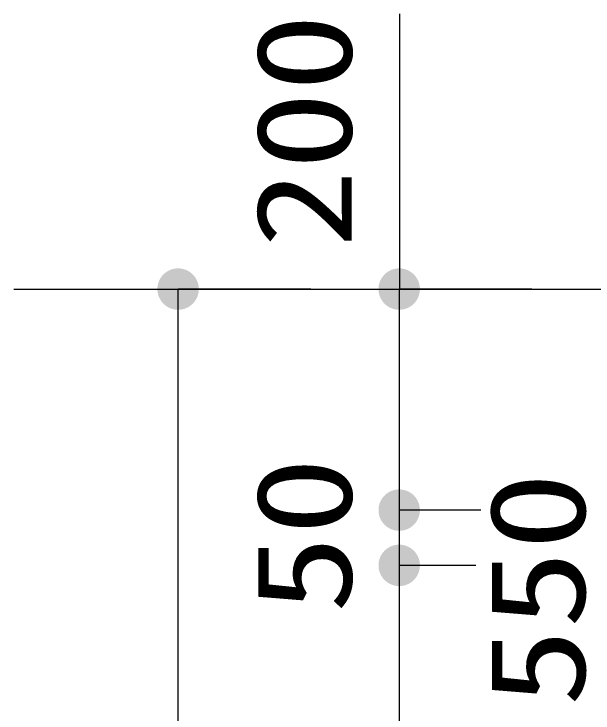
# Model space of a CAD drawing. Units: millimetres, scale not verified. Extents: x -8093 to 8093, y -5792 to 5792.
# Drawn here: x -7599 to -7075, y -1918 to -1285 of the extents above; entities that cross this region are included whole.
import ezdxf
from ezdxf.enums import TextEntityAlignment as Align

# ---------------------------------------------------------------- set-up
doc = ezdxf.new("R2010")
doc.units = ezdxf.units.MM
doc.header["$LTSCALE"] = 30
doc.layers.add('0-2_00クル-フ-1機器', color=2, linetype='Continuous', lineweight=25)
doc.layers.add('0-4_00クル-フ-6寸法', color=132, linetype='Continuous', lineweight=25)
doc.styles.add('ＭＳ ゴシック', font='')
doc.styles.get('ＭＳ ゴシック').set_extended_font_data('MS Gothic')

msp = doc.modelspace()

# ---------------------------------------------------------------- linework, layer by layer
at = {"layer": '0-2_00クル-フ-1機器'}
msp.add_line((-7598.65, -1534.38), (-3641.97, -1534.38), dxfattribs=at)
at = {"layer": '0-4_00クル-フ-6寸法', "color": 4}
for p, q in [((-7249.6, -1534.38), (-7249.6, -1285.48)), ((-7330.18, -1534.38), (-7450.18, -1534.38)), ((-7450.18, -3734.01), (-7450.18, -1534.38)), ((-7130.18, -1534.38), (-7250.18, -1534.38)), ((-7250.18, -1534.38), (-7250.18, -1734.38)), ((-7176.35, -1734.38), (-7250.18, -1734.38)), ((-7176.35, -1734.38), (-7250.18, -1734.38)), ((-7250.18, -1734.38), (-7250.18, -1784.38)), ((-7180.94, -1784.38), (-7250.18, -1784.38)), ((-7180.94, -1784.38), (-7250.18, -1784.38)), ((-7250.18, -1784.38), (-7250.18, -3384.38))]:
    msp.add_line(p, q, dxfattribs=at)
at = {"layer": '0-4_00クル-フ-6寸法'}
for points in [[(-7450.18, -1534.38), (-7461.2, -1519.21), (-7459.21, -1517.95)], [(-7450.18, -1534.38), (-7459.21, -1517.95), (-7457.08, -1516.95)], [(-7450.18, -1534.38), (-7457.08, -1516.95), (-7454.84, -1516.22)], [(-7450.18, -1534.38), (-7454.84, -1516.22), (-7452.53, -1515.78)], [(-7450.18, -1534.38), (-7452.53, -1515.78), (-7450.18, -1515.63)], [(-7450.18, -1534.38), (-7450.18, -1515.63), (-7447.83, -1515.78)], [(-7450.18, -1534.38), (-7447.83, -1515.78), (-7445.52, -1516.22)], [(-7450.18, -1534.38), (-7445.52, -1516.22), (-7443.28, -1516.95)], [(-7450.18, -1534.38), (-7443.28, -1516.95), (-7441.15, -1517.95)], [(-7450.18, -1534.38), (-7441.15, -1517.95), (-7439.16, -1519.21)], [(-7250.18, -1534.38), (-7261.2, -1519.21), (-7259.21, -1517.95)], [(-7250.18, -1534.38), (-7259.21, -1517.95), (-7257.08, -1516.95)], [(-7250.18, -1534.38), (-7257.08, -1516.95), (-7254.84, -1516.22)], [(-7250.18, -1534.38), (-7254.84, -1516.22), (-7252.53, -1515.78)], [(-7250.18, -1534.38), (-7252.53, -1515.78), (-7250.18, -1515.63)], [(-7250.18, -1534.38), (-7250.18, -1515.63), (-7247.83, -1515.78)], [(-7250.18, -1534.38), (-7247.83, -1515.78), (-7245.52, -1516.22)], [(-7250.18, -1534.38), (-7245.52, -1516.22), (-7243.28, -1516.95)], [(-7250.18, -1534.38), (-7243.28, -1516.95), (-7241.15, -1517.95)], [(-7250.18, -1534.38), (-7241.15, -1517.95), (-7239.16, -1519.21)], [(-7450.18, -1534.38), (-7466.01, -1524.33), (-7464.63, -1522.43)], [(-7450.18, -1534.38), (-7464.63, -1522.43), (-7463.01, -1520.71)], [(-7450.18, -1534.38), (-7463.01, -1520.71), (-7461.2, -1519.21)], [(-7450.18, -1534.38), (-7439.16, -1519.21), (-7437.34, -1520.71)], [(-7450.18, -1534.38), (-7437.34, -1520.71), (-7435.73, -1522.43)], [(-7450.18, -1534.38), (-7435.73, -1522.43), (-7434.35, -1524.33)], [(-7250.18, -1534.38), (-7266.01, -1524.33), (-7264.63, -1522.43)], [(-7250.18, -1534.38), (-7264.63, -1522.43), (-7263.01, -1520.71)], [(-7250.18, -1534.38), (-7263.01, -1520.71), (-7261.2, -1519.21)], [(-7250.18, -1534.38), (-7239.16, -1519.21), (-7237.34, -1520.71)], [(-7250.18, -1534.38), (-7237.34, -1520.71), (-7235.73, -1522.43)], [(-7250.18, -1534.38), (-7235.73, -1522.43), (-7234.35, -1524.33)], [(-7450.18, -1534.38), (-7468.6, -1530.87), (-7468.01, -1528.58)], [(-7450.18, -1534.38), (-7468.01, -1528.58), (-7467.14, -1526.4)], [(-7450.18, -1534.38), (-7467.14, -1526.4), (-7466.01, -1524.33)], [(-7450.18, -1534.38), (-7434.35, -1524.33), (-7433.21, -1526.4)], [(-7450.18, -1534.38), (-7433.21, -1526.4), (-7432.35, -1528.58)], [(-7450.18, -1534.38), (-7432.35, -1528.58), (-7431.76, -1530.87)], [(-7250.18, -1534.38), (-7268.6, -1530.87), (-7268.01, -1528.58)], [(-7250.18, -1534.38), (-7268.01, -1528.58), (-7267.14, -1526.4)], [(-7250.18, -1534.38), (-7267.14, -1526.4), (-7266.01, -1524.33)], [(-7250.18, -1534.38), (-7234.35, -1524.33), (-7233.21, -1526.4)], [(-7250.18, -1534.38), (-7233.21, -1526.4), (-7232.35, -1528.58)], [(-7250.18, -1534.38), (-7232.35, -1528.58), (-7231.76, -1530.87)], [(-7450.18, -1534.38), (-7468.89, -1533.2), (-7468.6, -1530.87)], [(-7450.18, -1534.38), (-7468.89, -1535.56), (-7468.89, -1533.2)], [(-7450.18, -1534.38), (-7468.6, -1537.89), (-7468.89, -1535.56)], [(-7450.18, -1534.38), (-7468.01, -1540.17), (-7468.6, -1537.89)], [(-7450.18, -1534.38), (-7467.14, -1542.36), (-7468.01, -1540.17)], [(-7450.18, -1534.38), (-7466.01, -1544.43), (-7467.14, -1542.36)], [(-7450.18, -1534.38), (-7464.63, -1546.33), (-7466.01, -1544.43)], [(-7450.18, -1534.38), (-7463.01, -1548.05), (-7464.63, -1546.33)], [(-7450.18, -1534.38), (-7461.2, -1549.55), (-7463.01, -1548.05)], [(-7450.18, -1534.38), (-7459.21, -1550.81), (-7461.2, -1549.55)], [(-7450.18, -1534.38), (-7457.08, -1551.81), (-7459.21, -1550.81)], [(-7450.18, -1534.38), (-7454.84, -1552.54), (-7457.08, -1551.81)], [(-7450.18, -1534.38), (-7452.53, -1552.98), (-7454.84, -1552.54)], [(-7450.18, -1534.38), (-7450.18, -1553.13), (-7452.53, -1552.98)], [(-7450.18, -1534.38), (-7431.76, -1530.87), (-7431.47, -1533.2)], [(-7450.18, -1534.38), (-7431.47, -1533.2), (-7431.47, -1535.56)], [(-7450.18, -1534.38), (-7447.83, -1552.98), (-7450.18, -1553.13)], [(-7450.18, -1534.38), (-7445.52, -1552.54), (-7447.83, -1552.98)], [(-7450.18, -1534.38), (-7443.28, -1551.81), (-7445.52, -1552.54)], [(-7450.18, -1534.38), (-7441.15, -1550.81), (-7443.28, -1551.81)], [(-7450.18, -1534.38), (-7439.16, -1549.55), (-7441.15, -1550.81)], [(-7450.18, -1534.38), (-7437.34, -1548.05), (-7439.16, -1549.55)], [(-7450.18, -1534.38), (-7435.73, -1546.33), (-7437.34, -1548.05)], [(-7450.18, -1534.38), (-7434.35, -1544.43), (-7435.73, -1546.33)], [(-7450.18, -1534.38), (-7433.21, -1542.36), (-7434.35, -1544.43)], [(-7450.18, -1534.38), (-7432.35, -1540.17), (-7433.21, -1542.36)], [(-7450.18, -1534.38), (-7431.76, -1537.89), (-7432.35, -1540.17)], [(-7450.18, -1534.38), (-7431.47, -1535.56), (-7431.76, -1537.89)], [(-7250.18, -1534.38), (-7268.89, -1533.2), (-7268.6, -1530.87)], [(-7250.18, -1534.38), (-7268.89, -1535.56), (-7268.89, -1533.2)], [(-7250.18, -1534.38), (-7268.6, -1537.89), (-7268.89, -1535.56)], [(-7250.18, -1534.38), (-7268.01, -1540.17), (-7268.6, -1537.89)], [(-7250.18, -1534.38), (-7267.14, -1542.36), (-7268.01, -1540.17)], [(-7250.18, -1534.38), (-7266.01, -1544.43), (-7267.14, -1542.36)], [(-7250.18, -1534.38), (-7264.63, -1546.33), (-7266.01, -1544.43)], [(-7250.18, -1534.38), (-7263.01, -1548.05), (-7264.63, -1546.33)], [(-7250.18, -1534.38), (-7261.2, -1549.55), (-7263.01, -1548.05)], [(-7250.18, -1534.38), (-7259.21, -1550.81), (-7261.2, -1549.55)], [(-7250.18, -1534.38), (-7257.08, -1551.81), (-7259.21, -1550.81)], [(-7250.18, -1534.38), (-7254.84, -1552.54), (-7257.08, -1551.81)], [(-7250.18, -1534.38), (-7252.53, -1552.98), (-7254.84, -1552.54)], [(-7250.18, -1534.38), (-7250.18, -1553.13), (-7252.53, -1552.98)], [(-7250.18, -1534.38), (-7231.76, -1530.87), (-7231.47, -1533.2)], [(-7250.18, -1534.38), (-7231.47, -1533.2), (-7231.47, -1535.56)], [(-7250.18, -1534.38), (-7247.83, -1552.98), (-7250.18, -1553.13)], [(-7250.18, -1534.38), (-7245.52, -1552.54), (-7247.83, -1552.98)], [(-7250.18, -1534.38), (-7243.28, -1551.81), (-7245.52, -1552.54)], [(-7250.18, -1534.38), (-7241.15, -1550.81), (-7243.28, -1551.81)], [(-7250.18, -1534.38), (-7239.16, -1549.55), (-7241.15, -1550.81)], [(-7250.18, -1534.38), (-7237.34, -1548.05), (-7239.16, -1549.55)], [(-7250.18, -1534.38), (-7235.73, -1546.33), (-7237.34, -1548.05)], [(-7250.18, -1534.38), (-7234.35, -1544.43), (-7235.73, -1546.33)], [(-7250.18, -1534.38), (-7233.21, -1542.36), (-7234.35, -1544.43)], [(-7250.18, -1534.38), (-7232.35, -1540.17), (-7233.21, -1542.36)], [(-7250.18, -1534.38), (-7231.76, -1537.89), (-7232.35, -1540.17)], [(-7250.18, -1534.38), (-7231.47, -1535.56), (-7231.76, -1537.89)], [(-7250.18, -1734.38), (-7263.01, -1720.71), (-7261.2, -1719.21)], [(-7250.18, -1734.38), (-7263.01, -1720.71), (-7261.2, -1719.21)], [(-7250.18, -1734.38), (-7261.2, -1719.21), (-7259.21, -1717.95)], [(-7250.18, -1734.38), (-7261.2, -1719.21), (-7259.21, -1717.95)], [(-7250.18, -1734.38), (-7259.21, -1717.95), (-7257.08, -1716.95)], [(-7250.18, -1734.38), (-7259.21, -1717.95), (-7257.08, -1716.95)], [(-7250.18, -1734.38), (-7257.08, -1716.95), (-7254.84, -1716.22)], [(-7250.18, -1734.38), (-7257.08, -1716.95), (-7254.84, -1716.22)], [(-7250.18, -1734.38), (-7254.84, -1716.22), (-7252.53, -1715.78)], [(-7250.18, -1734.38), (-7254.84, -1716.22), (-7252.53, -1715.78)], [(-7250.18, -1734.38), (-7252.53, -1715.78), (-7250.18, -1715.63)], [(-7250.18, -1734.38), (-7252.53, -1715.78), (-7250.18, -1715.63)], [(-7250.18, -1734.38), (-7250.18, -1715.63), (-7247.83, -1715.78)], [(-7250.18, -1734.38), (-7250.18, -1715.63), (-7247.83, -1715.78)], [(-7250.18, -1734.38), (-7247.83, -1715.78), (-7245.52, -1716.22)], [(-7250.18, -1734.38), (-7247.83, -1715.78), (-7245.52, -1716.22)], [(-7250.18, -1734.38), (-7245.52, -1716.22), (-7243.28, -1716.95)], [(-7250.18, -1734.38), (-7245.52, -1716.22), (-7243.28, -1716.95)], [(-7250.18, -1734.38), (-7243.28, -1716.95), (-7241.15, -1717.95)], [(-7250.18, -1734.38), (-7243.28, -1716.95), (-7241.15, -1717.95)], [(-7250.18, -1734.38), (-7241.15, -1717.95), (-7239.16, -1719.21)], [(-7250.18, -1734.38), (-7241.15, -1717.95), (-7239.16, -1719.21)], [(-7250.18, -1734.38), (-7239.16, -1719.21), (-7237.34, -1720.71)], [(-7250.18, -1734.38), (-7239.16, -1719.21), (-7237.34, -1720.71)], [(-7250.18, -1734.38), (-7268.01, -1728.58), (-7267.14, -1726.4)], [(-7250.18, -1734.38), (-7268.01, -1728.58), (-7267.14, -1726.4)], [(-7250.18, -1734.38), (-7267.14, -1726.4), (-7266.01, -1724.33)], [(-7250.18, -1734.38), (-7267.14, -1726.4), (-7266.01, -1724.33)], [(-7250.18, -1734.38), (-7266.01, -1724.33), (-7264.63, -1722.43)], [(-7250.18, -1734.38), (-7266.01, -1724.33), (-7264.63, -1722.43)], [(-7250.18, -1734.38), (-7264.63, -1722.43), (-7263.01, -1720.71)], [(-7250.18, -1734.38), (-7264.63, -1722.43), (-7263.01, -1720.71)], [(-7250.18, -1734.38), (-7237.34, -1720.71), (-7235.73, -1722.43)], [(-7250.18, -1734.38), (-7237.34, -1720.71), (-7235.73, -1722.43)], [(-7250.18, -1734.38), (-7235.73, -1722.43), (-7234.35, -1724.33)], [(-7250.18, -1734.38), (-7235.73, -1722.43), (-7234.35, -1724.33)], [(-7250.18, -1734.38), (-7234.35, -1724.33), (-7233.21, -1726.4)], [(-7250.18, -1734.38), (-7234.35, -1724.33), (-7233.21, -1726.4)], [(-7250.18, -1734.38), (-7233.21, -1726.4), (-7232.35, -1728.58)], [(-7250.18, -1734.38), (-7233.21, -1726.4), (-7232.35, -1728.58)], [(-7250.18, -1734.38), (-7268.89, -1733.2), (-7268.6, -1730.87)], [(-7250.18, -1734.38), (-7268.89, -1733.2), (-7268.6, -1730.87)], [(-7250.18, -1734.38), (-7268.6, -1730.87), (-7268.01, -1728.58)], [(-7250.18, -1734.38), (-7268.6, -1730.87), (-7268.01, -1728.58)], [(-7250.18, -1734.38), (-7232.35, -1728.58), (-7231.76, -1730.87)], [(-7250.18, -1734.38), (-7232.35, -1728.58), (-7231.76, -1730.87)], [(-7250.18, -1734.38), (-7231.76, -1730.87), (-7231.47, -1733.2)], [(-7250.18, -1734.38), (-7231.76, -1730.87), (-7231.47, -1733.2)], [(-7250.18, -1734.38), (-7268.89, -1735.56), (-7268.89, -1733.2)], [(-7250.18, -1734.38), (-7268.89, -1735.56), (-7268.89, -1733.2)], [(-7250.18, -1734.38), (-7268.6, -1737.89), (-7268.89, -1735.56)], [(-7250.18, -1734.38), (-7268.6, -1737.89), (-7268.89, -1735.56)], [(-7250.18, -1734.38), (-7268.01, -1740.17), (-7268.6, -1737.89)], [(-7250.18, -1734.38), (-7268.01, -1740.17), (-7268.6, -1737.89)], [(-7250.18, -1734.38), (-7267.14, -1742.36), (-7268.01, -1740.17)], [(-7250.18, -1734.38), (-7267.14, -1742.36), (-7268.01, -1740.17)], [(-7250.18, -1734.38), (-7266.01, -1744.43), (-7267.14, -1742.36)], [(-7250.18, -1734.38), (-7266.01, -1744.43), (-7267.14, -1742.36)], [(-7250.18, -1734.38), (-7264.63, -1746.33), (-7266.01, -1744.43)], [(-7250.18, -1734.38), (-7264.63, -1746.33), (-7266.01, -1744.43)], [(-7250.18, -1734.38), (-7263.01, -1748.05), (-7264.63, -1746.33)], [(-7250.18, -1734.38), (-7263.01, -1748.05), (-7264.63, -1746.33)], [(-7250.18, -1734.38), (-7261.2, -1749.55), (-7263.01, -1748.05)], [(-7250.18, -1734.38), (-7261.2, -1749.55), (-7263.01, -1748.05)], [(-7250.18, -1734.38), (-7259.21, -1750.81), (-7261.2, -1749.55)], [(-7250.18, -1734.38), (-7259.21, -1750.81), (-7261.2, -1749.55)], [(-7250.18, -1734.38), (-7257.08, -1751.81), (-7259.21, -1750.81)], [(-7250.18, -1734.38), (-7257.08, -1751.81), (-7259.21, -1750.81)], [(-7250.18, -1734.38), (-7254.84, -1752.54), (-7257.08, -1751.81)], [(-7250.18, -1734.38), (-7254.84, -1752.54), (-7257.08, -1751.81)], [(-7250.18, -1734.38), (-7252.53, -1752.98), (-7254.84, -1752.54)], [(-7250.18, -1734.38), (-7252.53, -1752.98), (-7254.84, -1752.54)], [(-7250.18, -1734.38), (-7250.18, -1753.13), (-7252.53, -1752.98)], [(-7250.18, -1734.38), (-7250.18, -1753.13), (-7252.53, -1752.98)], [(-7250.18, -1734.38), (-7231.47, -1733.2), (-7231.47, -1735.56)], [(-7250.18, -1734.38), (-7231.47, -1733.2), (-7231.47, -1735.56)], [(-7250.18, -1734.38), (-7247.83, -1752.98), (-7250.18, -1753.13)], [(-7250.18, -1734.38), (-7245.52, -1752.54), (-7247.83, -1752.98)], [(-7250.18, -1734.38), (-7243.28, -1751.81), (-7245.52, -1752.54)], [(-7250.18, -1734.38), (-7241.15, -1750.81), (-7243.28, -1751.81)], [(-7250.18, -1734.38), (-7239.16, -1749.55), (-7241.15, -1750.81)], [(-7250.18, -1734.38), (-7237.34, -1748.05), (-7239.16, -1749.55)], [(-7250.18, -1734.38), (-7235.73, -1746.33), (-7237.34, -1748.05)], [(-7250.18, -1734.38), (-7234.35, -1744.43), (-7235.73, -1746.33)], [(-7250.18, -1734.38), (-7233.21, -1742.36), (-7234.35, -1744.43)], [(-7250.18, -1734.38), (-7232.35, -1740.17), (-7233.21, -1742.36)], [(-7250.18, -1734.38), (-7231.76, -1737.89), (-7232.35, -1740.17)], [(-7250.18, -1734.38), (-7231.47, -1735.56), (-7231.76, -1737.89)], [(-7250.18, -1734.38), (-7247.83, -1752.98), (-7250.18, -1753.13)], [(-7250.18, -1734.38), (-7245.52, -1752.54), (-7247.83, -1752.98)], [(-7250.18, -1734.38), (-7243.28, -1751.81), (-7245.52, -1752.54)], [(-7250.18, -1734.38), (-7241.15, -1750.81), (-7243.28, -1751.81)], [(-7250.18, -1734.38), (-7239.16, -1749.55), (-7241.15, -1750.81)], [(-7250.18, -1734.38), (-7237.34, -1748.05), (-7239.16, -1749.55)], [(-7250.18, -1734.38), (-7235.73, -1746.33), (-7237.34, -1748.05)], [(-7250.18, -1734.38), (-7234.35, -1744.43), (-7235.73, -1746.33)], [(-7250.18, -1734.38), (-7233.21, -1742.36), (-7234.35, -1744.43)], [(-7250.18, -1734.38), (-7232.35, -1740.17), (-7233.21, -1742.36)], [(-7250.18, -1734.38), (-7231.76, -1737.89), (-7232.35, -1740.17)], [(-7250.18, -1734.38), (-7231.47, -1735.56), (-7231.76, -1737.89)], [(-7250.18, -1784.38), (-7264.63, -1772.43), (-7263.01, -1770.71)], [(-7250.18, -1784.38), (-7264.63, -1772.43), (-7263.01, -1770.71)], [(-7250.18, -1784.38), (-7263.01, -1770.71), (-7261.2, -1769.21)], [(-7250.18, -1784.38), (-7263.01, -1770.71), (-7261.2, -1769.21)], [(-7250.18, -1784.38), (-7261.2, -1769.21), (-7259.21, -1767.95)], [(-7250.18, -1784.38), (-7261.2, -1769.21), (-7259.21, -1767.95)], [(-7250.18, -1784.38), (-7259.21, -1767.95), (-7257.08, -1766.95)], [(-7250.18, -1784.38), (-7259.21, -1767.95), (-7257.08, -1766.95)], [(-7250.18, -1784.38), (-7257.08, -1766.95), (-7254.84, -1766.22)], [(-7250.18, -1784.38), (-7257.08, -1766.95), (-7254.84, -1766.22)], [(-7250.18, -1784.38), (-7254.84, -1766.22), (-7252.53, -1765.78)], [(-7250.18, -1784.38), (-7254.84, -1766.22), (-7252.53, -1765.78)], [(-7250.18, -1784.38), (-7252.53, -1765.78), (-7250.18, -1765.63)], [(-7250.18, -1784.38), (-7252.53, -1765.78), (-7250.18, -1765.63)], [(-7250.18, -1784.38), (-7250.18, -1765.63), (-7247.83, -1765.78)], [(-7250.18, -1784.38), (-7250.18, -1765.63), (-7247.83, -1765.78)], [(-7250.18, -1784.38), (-7247.83, -1765.78), (-7245.52, -1766.22)], [(-7250.18, -1784.38), (-7247.83, -1765.78), (-7245.52, -1766.22)], [(-7250.18, -1784.38), (-7245.52, -1766.22), (-7243.28, -1766.95)], [(-7250.18, -1784.38), (-7245.52, -1766.22), (-7243.28, -1766.95)], [(-7250.18, -1784.38), (-7243.28, -1766.95), (-7241.15, -1767.95)], [(-7250.18, -1784.38), (-7243.28, -1766.95), (-7241.15, -1767.95)], [(-7250.18, -1784.38), (-7241.15, -1767.95), (-7239.16, -1769.21)], [(-7250.18, -1784.38), (-7241.15, -1767.95), (-7239.16, -1769.21)], [(-7250.18, -1784.38), (-7239.16, -1769.21), (-7237.34, -1770.71)], [(-7250.18, -1784.38), (-7239.16, -1769.21), (-7237.34, -1770.71)], [(-7250.18, -1784.38), (-7237.34, -1770.71), (-7235.73, -1772.43)], [(-7250.18, -1784.38), (-7237.34, -1770.71), (-7235.73, -1772.43)], [(-7250.18, -1784.38), (-7268.01, -1778.58), (-7267.14, -1776.4)], [(-7250.18, -1784.38), (-7268.01, -1778.58), (-7267.14, -1776.4)], [(-7250.18, -1784.38), (-7267.14, -1776.4), (-7266.01, -1774.33)], [(-7250.18, -1784.38), (-7267.14, -1776.4), (-7266.01, -1774.33)], [(-7250.18, -1784.38), (-7266.01, -1774.33), (-7264.63, -1772.43)], [(-7250.18, -1784.38), (-7266.01, -1774.33), (-7264.63, -1772.43)], [(-7250.18, -1784.38), (-7235.73, -1772.43), (-7234.35, -1774.33)], [(-7250.18, -1784.38), (-7235.73, -1772.43), (-7234.35, -1774.33)], [(-7250.18, -1784.38), (-7234.35, -1774.33), (-7233.21, -1776.4)], [(-7250.18, -1784.38), (-7234.35, -1774.33), (-7233.21, -1776.4)], [(-7250.18, -1784.38), (-7233.21, -1776.4), (-7232.35, -1778.58)], [(-7250.18, -1784.38), (-7233.21, -1776.4), (-7232.35, -1778.58)], [(-7250.18, -1784.38), (-7268.89, -1783.2), (-7268.6, -1780.87)], [(-7250.18, -1784.38), (-7268.89, -1783.2), (-7268.6, -1780.87)], [(-7250.18, -1784.38), (-7268.89, -1785.56), (-7268.89, -1783.2)], [(-7250.18, -1784.38), (-7268.89, -1785.56), (-7268.89, -1783.2)], [(-7250.18, -1784.38), (-7268.6, -1780.87), (-7268.01, -1778.58)], [(-7250.18, -1784.38), (-7268.6, -1780.87), (-7268.01, -1778.58)], [(-7250.18, -1784.38), (-7232.35, -1778.58), (-7231.76, -1780.87)], [(-7250.18, -1784.38), (-7232.35, -1778.58), (-7231.76, -1780.87)], [(-7250.18, -1784.38), (-7231.76, -1780.87), (-7231.47, -1783.2)], [(-7250.18, -1784.38), (-7231.76, -1780.87), (-7231.47, -1783.2)], [(-7250.18, -1784.38), (-7231.47, -1783.2), (-7231.47, -1785.56)], [(-7250.18, -1784.38), (-7231.47, -1783.2), (-7231.47, -1785.56)], [(-7250.18, -1784.38), (-7268.6, -1787.89), (-7268.89, -1785.56)], [(-7250.18, -1784.38), (-7268.6, -1787.89), (-7268.89, -1785.56)], [(-7250.18, -1784.38), (-7268.01, -1790.17), (-7268.6, -1787.89)], [(-7250.18, -1784.38), (-7268.01, -1790.17), (-7268.6, -1787.89)], [(-7250.18, -1784.38), (-7267.14, -1792.36), (-7268.01, -1790.17)], [(-7250.18, -1784.38), (-7267.14, -1792.36), (-7268.01, -1790.17)], [(-7250.18, -1784.38), (-7266.01, -1794.43), (-7267.14, -1792.36)], [(-7250.18, -1784.38), (-7266.01, -1794.43), (-7267.14, -1792.36)], [(-7250.18, -1784.38), (-7264.63, -1796.33), (-7266.01, -1794.43)], [(-7250.18, -1784.38), (-7264.63, -1796.33), (-7266.01, -1794.43)], [(-7250.18, -1784.38), (-7263.01, -1798.05), (-7264.63, -1796.33)], [(-7250.18, -1784.38), (-7263.01, -1798.05), (-7264.63, -1796.33)], [(-7250.18, -1784.38), (-7261.2, -1799.55), (-7263.01, -1798.05)], [(-7250.18, -1784.38), (-7261.2, -1799.55), (-7263.01, -1798.05)], [(-7250.18, -1784.38), (-7259.21, -1800.81), (-7261.2, -1799.55)], [(-7250.18, -1784.38), (-7259.21, -1800.81), (-7261.2, -1799.55)], [(-7250.18, -1784.38), (-7257.08, -1801.81), (-7259.21, -1800.81)], [(-7250.18, -1784.38), (-7257.08, -1801.81), (-7259.21, -1800.81)], [(-7250.18, -1784.38), (-7254.84, -1802.54), (-7257.08, -1801.81)], [(-7250.18, -1784.38), (-7254.84, -1802.54), (-7257.08, -1801.81)], [(-7250.18, -1784.38), (-7252.53, -1802.98), (-7254.84, -1802.54)], [(-7250.18, -1784.38), (-7252.53, -1802.98), (-7254.84, -1802.54)], [(-7250.18, -1784.38), (-7250.18, -1803.13), (-7252.53, -1802.98)], [(-7250.18, -1784.38), (-7250.18, -1803.13), (-7252.53, -1802.98)], [(-7250.18, -1784.38), (-7247.83, -1802.98), (-7250.18, -1803.13)], [(-7250.18, -1784.38), (-7245.52, -1802.54), (-7247.83, -1802.98)], [(-7250.18, -1784.38), (-7243.28, -1801.81), (-7245.52, -1802.54)], [(-7250.18, -1784.38), (-7241.15, -1800.81), (-7243.28, -1801.81)], [(-7250.18, -1784.38), (-7239.16, -1799.55), (-7241.15, -1800.81)], [(-7250.18, -1784.38), (-7237.34, -1798.05), (-7239.16, -1799.55)], [(-7250.18, -1784.38), (-7235.73, -1796.33), (-7237.34, -1798.05)], [(-7250.18, -1784.38), (-7234.35, -1794.43), (-7235.73, -1796.33)], [(-7250.18, -1784.38), (-7233.21, -1792.36), (-7234.35, -1794.43)], [(-7250.18, -1784.38), (-7232.35, -1790.17), (-7233.21, -1792.36)], [(-7250.18, -1784.38), (-7231.76, -1787.89), (-7232.35, -1790.17)], [(-7250.18, -1784.38), (-7231.47, -1785.56), (-7231.76, -1787.89)], [(-7250.18, -1784.38), (-7247.83, -1802.98), (-7250.18, -1803.13)], [(-7250.18, -1784.38), (-7245.52, -1802.54), (-7247.83, -1802.98)], [(-7250.18, -1784.38), (-7243.28, -1801.81), (-7245.52, -1802.54)], [(-7250.18, -1784.38), (-7241.15, -1800.81), (-7243.28, -1801.81)], [(-7250.18, -1784.38), (-7239.16, -1799.55), (-7241.15, -1800.81)], [(-7250.18, -1784.38), (-7237.34, -1798.05), (-7239.16, -1799.55)], [(-7250.18, -1784.38), (-7235.73, -1796.33), (-7237.34, -1798.05)], [(-7250.18, -1784.38), (-7234.35, -1794.43), (-7235.73, -1796.33)], [(-7250.18, -1784.38), (-7233.21, -1792.36), (-7234.35, -1794.43)], [(-7250.18, -1784.38), (-7232.35, -1790.17), (-7233.21, -1792.36)], [(-7250.18, -1784.38), (-7231.76, -1787.89), (-7232.35, -1790.17)], [(-7250.18, -1784.38), (-7231.47, -1785.56), (-7231.76, -1787.89)]]:
    msp.add_solid(points, dxfattribs=at)

# ---------------------------------------------------------------- texts
at = {"layer": '0-4_00クル-フ-6寸法', "color": 3, "style": 'ＭＳ ゴシック', "width": 1.2}
for s, p in [('200', (-7267.27, -1497.26)), ('50', (-7267.27, -1827.95)), ('550', (-7056.11, -1912.24))]:
    msp.add_text(s, height=86.66, rotation=90, dxfattribs=at).set_placement(p, align=Align.BOTTOM_LEFT)

doc.saveas('drawing.dxf')
